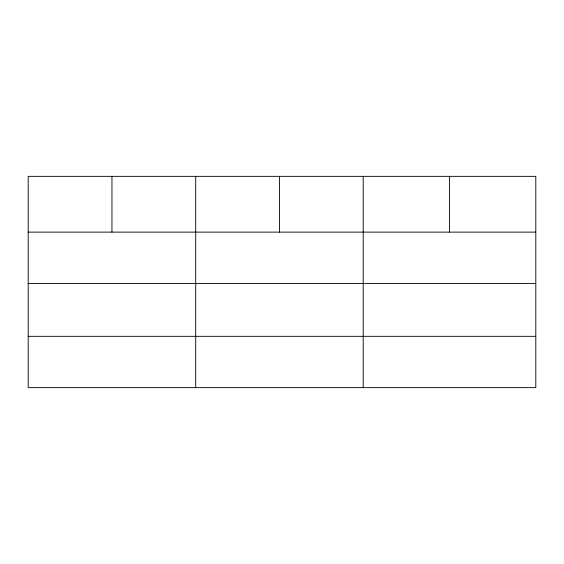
<?xml version="1.0" encoding="UTF-8"?>
<svg xmlns="http://www.w3.org/2000/svg" width="564" height="564" viewBox="0 0 564 564"><rect width="100%" height="100%" fill="white"/><g stroke="black" fill="none" stroke-linecap="round" stroke-linejoin="round"><path stroke-width="0.85" d="M535.8 283.445L535.8 176.349L28.2 176.349L28.2 387.651L535.8 387.651L535.8 283.445L28.2 283.445M28.2 232.121L535.8 232.121M28.2 336.327L535.8 336.327M449.508 176.349L449.508 232.121M363.216 176.349L363.216 387.651M279.462 176.349L279.462 232.121M195.708 176.349L195.708 387.651M111.954 176.349L111.954 232.121"/></g></svg>
